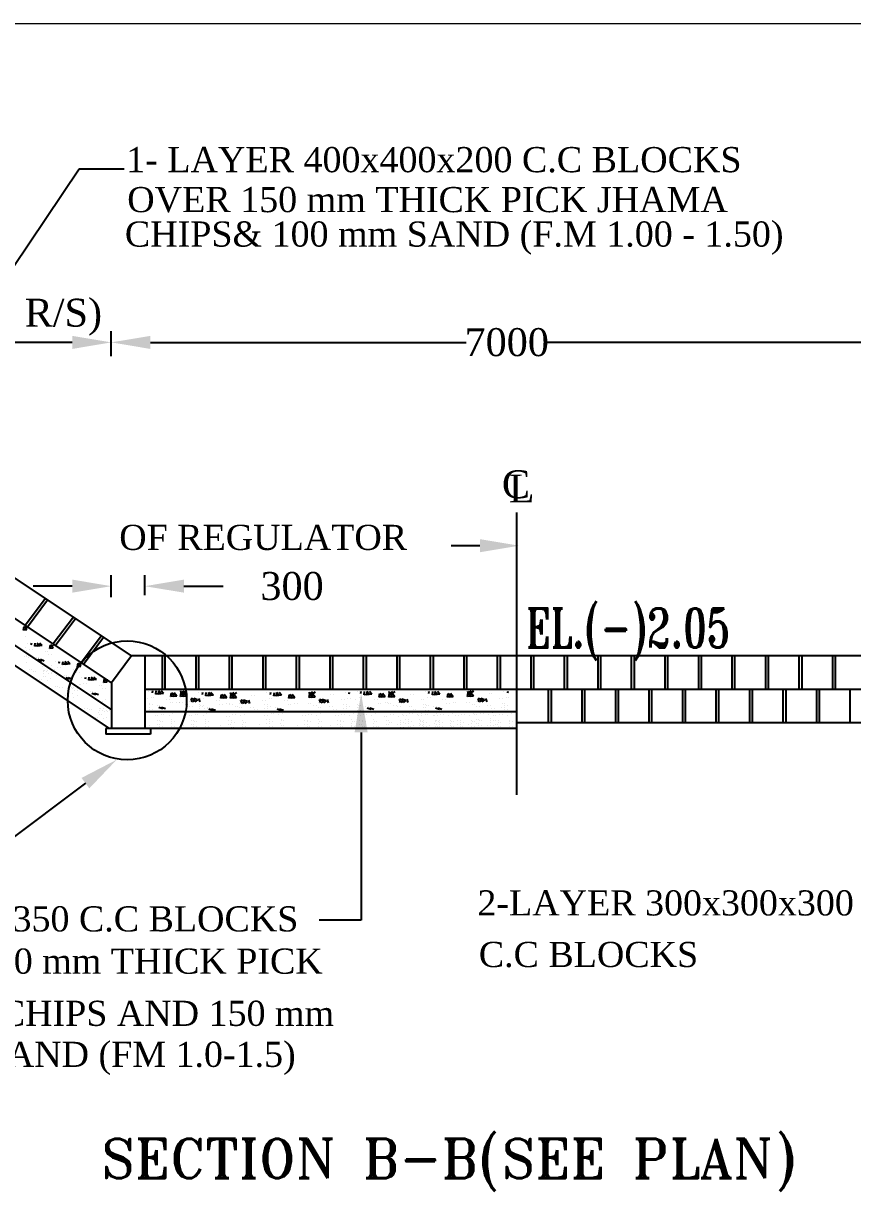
# Model space of a CAD drawing. Extents: x -545075 to 1728153, y -708141 to -305611.
# Drawn here: x 1032907 to 1040330, y -622394 to -611896 of the extents above; entities that cross this region are included whole.
import ezdxf

# ---------------------------------------------------------------- set-up
doc = ezdxf.new("R2010")
doc.units = 0
doc.header["$MEASUREMENT"] = 0
doc.linetypes.add('CENTER', pattern=[2, 1.25, -0.25, 0.25, -0.25])
doc.layers.get('0').update_dxf_attribs({"linetype": 'CONTINUOUS'})
doc.layers.get('DEFPOINTS').update_dxf_attribs({"linetype": 'CONTINUOUS'})
doc.layers.add('LINE', color=7, linetype='CONTINUOUS')
doc.styles.add('BIG', font='ROMANT.SHX')
doc.styles.get("Standard").update_dxf_attribs({"font": 'times.ttf', "height": 250})
doc.dimstyles.new('3', dxfattribs={"dimtxt": 225, "dimasz": 350, "dimexe": 100, "dimexo": 25, "dimgap": 9, "dimtad": 0, "dimdec": 0, "dimzin": 0, "dimdsep": 46, "dimtxsty": 'Standard', "dimcen": 0, "dimclrt": 256, "dimadec": 0, "dimazin": 0, "dimtfac": 1, "dimtdec": 0, "dimtofl": 0, "dimtmove": 2, "dimatfit": 3, "dimfxl": 1, "dimtolj": 1, "dimtzin": 0, "dimarcsym": 0})

# ---------------------------------------------------------------- blocks, each defined once
blk = doc.blocks.new('*D143')
at = {"color": 0, "lineweight": -2}
for p, q in [((1033694, -614875), (1033694, -614650)), ((1040774, -614875), (1040774, -614650)), ((1034044, -614750), (1036870, -614750)), ((1040424, -614750), (1037599, -614750))]:
    blk.add_line(p, q, dxfattribs=at)
for points in [[(1034044, -614692), (1034044, -614809), (1033694, -614750)], [(1040424, -614692), (1040424, -614809), (1040774, -614750)]]:
    blk.add_solid(points, dxfattribs=at)
at = {"layer": 'DEFPOINTS', "color": 0, "lineweight": -2}
for p in [(1033694, -614750), (1033694, -614900), (1040774, -614900)]:
    blk.add_point(p, dxfattribs=at)
at = {"insert": (1037234, -614750), "char_height": 250, "attachment_point": 5}
blk.add_mtext('\\A1;7000', dxfattribs=at)
blk = doc.blocks.new('*D144')
at = {"color": 0, "lineweight": -2}
for p, q in [((1033694, -617029), (1033694, -616832)), ((1033994, -617012), (1033994, -616832)), ((1033344, -616932), (1032994, -616932)), ((1034344, -616932), (1034694, -616932))]:
    blk.add_line(p, q, dxfattribs=at)
for points in [[(1033344, -616873), (1033344, -616990), (1033694, -616932)], [(1034344, -616873), (1034344, -616990), (1033994, -616932)]]:
    blk.add_solid(points, dxfattribs=at)
at = {"layer": 'DEFPOINTS', "color": 0, "lineweight": -2}
for p in [(1033694, -616932), (1033694, -617054), (1033994, -617037)]:
    blk.add_point(p, dxfattribs=at)
at = {"insert": (1035312, -616932), "char_height": 250, "attachment_point": 5}
blk.add_mtext('\\A1;300', dxfattribs=at)
blk = doc.blocks.new('*D171')
at = {"color": 0, "lineweight": -2}
for p, q in [((1030253, -614884), (1030253, -614650)), ((1033694, -614875), (1033694, -614650)), ((1033344, -614750), (1030603, -614750))]:
    blk.add_line(p, q, dxfattribs=at)
for points in [[(1030603, -614692), (1030603, -614809), (1030253, -614750)], [(1033344, -614692), (1033344, -614809), (1033694, -614750)]]:
    blk.add_solid(points, dxfattribs=at)
at = {"layer": 'DEFPOINTS', "color": 0, "lineweight": -2}
for p in [(1030253, -614750), (1030253, -614909), (1033694, -614900)]:
    blk.add_point(p, dxfattribs=at)
at = {"insert": (1031922, -614525), "char_height": 250, "attachment_point": 5}
blk.add_mtext('\\A1;7800(C/S &8100 R/S)', dxfattribs=at)

msp = doc.modelspace()

# ---------------------------------------------------------------- linework, layer by layer
at = {"color": 5}
msp.add_line((1036994.412, -616569.71), (1036737.342, -616569.71), dxfattribs=at)
at = {"color": 0}
for p, q in [((1032938.187, -617322.758), (1032908.302, -617325.373)), ((1032908.311, -617325.388), (1032914.092, -617294.046)), ((1032938.187, -617322.758), (1032914.083, -617294.031)), ((1032929.717, -617297.095), (1032929.717, -617297.095)), ((1032931.562, -617325.388), (1032937.344, -617294.046)), ((1032923.953, -617380.956), (1032923.953, -617380.956)), ((1032944.926, -617442.429), (1032944.926, -617442.429)), ((1032968.178, -617442.429), (1032968.178, -617442.429)), ((1032977.922, -617457.746), (1032981.043, -617440.828)), ((1033052.902, -617463.049), (1033008.434, -617469.946)), ((1033008.443, -617469.957), (1033011.832, -617440.828)), ((1033052.902, -617463.049), (1033031.581, -617440.828)), ((1033076.154, -617463.049), (1033031.686, -617469.946)), ((1033031.695, -617469.957), (1033035.084, -617440.828)), ((1033076.154, -617463.049), (1033054.833, -617440.828)), ((1033140.61, -617460.829), (1033140.61, -617460.829)), ((1033142.455, -617489.122), (1033148.236, -617457.781)), ((1033172.332, -617486.493), (1033148.227, -617457.766)), ((1033163.862, -617460.829), (1033163.862, -617460.829)), ((1033165.707, -617489.122), (1033171.488, -617457.781)), ((1032915.883, -617565.244), (1032915.883, -617565.244)), ((1032926.751, -617481.099), (1032926.751, -617481.099)), ((1032932.292, -617510.882), (1032932.292, -617510.882)), ((1032936.704, -617554.134), (1032936.704, -617554.134)), ((1032939.135, -617565.244), (1032939.135, -617565.244)), ((1032950.763, -617551.335), (1032950.763, -617551.335)), ((1032953.768, -617565.917), (1032953.768, -617565.917)), ((1032959.956, -617554.134), (1032959.956, -617554.134)), ((1032964.684, -617496.419), (1032964.684, -617496.419)), ((1032977.019, -617565.917), (1032977.019, -617565.917)), ((1032987.936, -617496.419), (1032987.936, -617496.419)), ((1033020.803, -617570.613), (1033020.803, -617570.613)), ((1033044.054, -617570.613), (1033044.054, -617570.613)), ((1033103.343, -617512.865), (1033103.343, -617512.865)), ((1033126.595, -617512.865), (1033126.595, -617512.865)), ((1033134.846, -617544.691), (1033134.846, -617544.691)), ((1033172.332, -617486.493), (1033142.446, -617489.107)), ((1033158.097, -617544.691), (1033158.097, -617544.691)), ((1032934.465, -617613.646), (1032934.465, -617613.646)), ((1032958.549, -617679.566), (1032958.549, -617679.566)), ((1032981.801, -617679.566), (1032981.801, -617679.566)), ((1033070.718, -617601.582), (1033035.709, -617588.143)), ((1033093.97, -617601.582), (1033058.961, -617588.143)), ((1033080.487, -617648.176), (1033080.487, -617648.176)), ((1033085.2, -617682.997), (1033085.2, -617682.997)), ((1033128.503, -617659.296), (1033128.503, -617659.296)), ((1033160.895, -617644.833), (1033160.895, -617644.833)), ((1033182.046, -617674.617), (1033182.046, -617674.617)), ((1033194.681, -617606.163), (1033194.681, -617606.163)), ((1033214.438, -617660.154), (1033214.438, -617660.154)), ((1033217.933, -617606.163), (1033217.933, -617606.163)), ((1033227.676, -617621.481), (1033230.797, -617604.563)), ((1033237.69, -617660.154), (1033237.69, -617660.154)), ((1033302.657, -617626.784), (1033258.188, -617633.68)), ((1033258.198, -617633.691), (1033261.586, -617604.563)), ((1033302.657, -617626.784), (1033281.336, -617604.563)), ((1033325.909, -617626.784), (1033281.44, -617633.68)), ((1033281.45, -617633.691), (1033284.838, -617604.563)), ((1033325.909, -617626.784), (1033304.587, -617604.563)), ((1033353.098, -617676.6), (1033353.098, -617676.6)), ((1033376.349, -617676.6), (1033376.349, -617676.6)), ((1033390.364, -617624.564), (1033390.364, -617624.564)), ((1033422.086, -617650.227), (1033392.2, -617652.842)), ((1033392.209, -617652.857), (1033397.99, -617621.516)), ((1033422.086, -617650.227), (1033397.982, -617621.501)), ((1033413.616, -617624.564), (1033413.616, -617624.564)), ((1033415.461, -617652.857), (1033421.242, -617621.516)), ((1032996.402, -617693.82), (1032996.402, -617693.82)), ((1033019.654, -617693.82), (1033019.654, -617693.82)), ((1033049.339, -617765.129), (1033049.339, -617765.129)), ((1033072.591, -617765.129), (1033072.591, -617765.129)), ((1033083.906, -617717.763), (1033083.906, -617717.763)), ((1033085.443, -617740.538), (1033085.443, -617740.538)), ((1033088.204, -617697.579), (1033088.204, -617697.579)), ((1033098.997, -617686.575), (1033098.997, -617686.575)), ((1033108.694, -617740.538), (1033108.694, -617740.538)), ((1033111.456, -617697.579), (1033111.456, -617697.579)), ((1033120.607, -617776.249), (1033120.607, -617776.249)), ((1033122.249, -617686.575), (1033122.249, -617686.575)), ((1033134.418, -617713.384), (1033134.418, -617713.384)), ((1033153, -617761.787), (1033153, -617761.787)), ((1033155.239, -617702.275), (1033155.239, -617702.275)), ((1033157.67, -617713.384), (1033157.67, -617713.384)), ((1033178.491, -617702.275), (1033178.491, -617702.275)), ((1033200.518, -617715.07), (1033200.518, -617715.07)), ((1033203.522, -617729.652), (1033203.522, -617729.652)), ((1033226.774, -617729.652), (1033226.774, -617729.652)), ((1033270.557, -617734.347), (1033270.557, -617734.347)), ((1033320.472, -617765.317), (1033285.463, -617751.878)), ((1033293.809, -617734.347), (1033293.809, -617734.347)), ((1033343.724, -617765.317), (1033308.715, -617751.878)), ((1033384.6, -617708.426), (1033384.6, -617708.426)), ((1033407.852, -617708.426), (1033407.852, -617708.426)), ((1033428.825, -617746.507), (1033428.825, -617746.507)), ((1033452.077, -617746.507), (1033452.077, -617746.507)), ((1033461.821, -617761.825), (1033464.941, -617744.907)), ((1033536.801, -617767.128), (1033492.333, -617774.024)), ((1033492.342, -617774.035), (1033495.731, -617744.907)), ((1033536.801, -617767.128), (1033515.48, -617744.907)), ((1033560.053, -617767.128), (1033515.585, -617774.024)), ((1033515.594, -617774.035), (1033518.983, -617744.907)), ((1033560.053, -617767.128), (1033538.732, -617744.907)), ((1033624.509, -617764.908), (1033624.509, -617764.908)), ((1033626.354, -617793.201), (1033632.135, -617761.86)), ((1033656.231, -617790.571), (1033632.126, -617761.845)), ((1033647.761, -617764.908), (1033647.761, -617764.908)), ((1033649.606, -617793.201), (1033655.387, -617761.86)), ((1033192.694, -617827.707), (1033192.694, -617827.707)), ((1033215.946, -617827.707), (1033215.946, -617827.707)), ((1033230.547, -617841.96), (1033230.547, -617841.96)), ((1033253.798, -617841.96), (1033253.798, -617841.96)), ((1033318.051, -617865.904), (1033318.051, -617865.904)), ((1033319.344, -617831.138), (1033319.344, -617831.138)), ((1033319.587, -617888.679), (1033319.587, -617888.679)), ((1033322.349, -617845.72), (1033322.349, -617845.72)), ((1033330.241, -617811.911), (1033330.241, -617811.911)), ((1033333.142, -617834.716), (1033333.142, -617834.716)), ((1033342.839, -617888.679), (1033342.839, -617888.679)), ((1033345.6, -617845.72), (1033345.6, -617845.72)), ((1033356.394, -617834.716), (1033356.394, -617834.716)), ((1033368.563, -617861.525), (1033368.563, -617861.525)), ((1033378.257, -617823.03), (1033378.257, -617823.03)), ((1033389.383, -617850.416), (1033389.383, -617850.416)), ((1033391.815, -617861.525), (1033391.815, -617861.525)), ((1033410.65, -617808.568), (1033410.65, -617808.568)), ((1033412.635, -617850.416), (1033412.635, -617850.416)), ((1033416.191, -617814.961), (1033416.191, -617814.961)), ((1033434.662, -617855.414), (1033434.662, -617855.414)), ((1033437.667, -617869.996), (1033437.667, -617869.996)), ((1033448.583, -617800.498), (1033448.583, -617800.498)), ((1033460.918, -617869.996), (1033460.918, -617869.996)), ((1033471.835, -617800.498), (1033471.835, -617800.498)), ((1033504.701, -617874.691), (1033504.701, -617874.691)), ((1033554.617, -617905.661), (1033519.608, -617892.222)), ((1033527.953, -617874.691), (1033527.953, -617874.691)), ((1033577.869, -617905.661), (1033542.859, -617892.222)), ((1033587.242, -617816.944), (1033587.242, -617816.944)), ((1033610.494, -617816.944), (1033610.494, -617816.944)), ((1033618.744, -617848.77), (1033618.744, -617848.77)), ((1033656.231, -617790.571), (1033626.345, -617793.186)), ((1033641.996, -617848.77), (1033641.996, -617848.77)), ((1034029.796, -617871.257), (1034029.796, -617871.257)), ((1034053.048, -617871.257), (1034053.048, -617871.257)), ((1034062.792, -617886.575), (1034065.913, -617869.657)), ((1034137.772, -617891.878), (1034093.304, -617898.775)), ((1034093.313, -617898.785), (1034096.702, -617869.657)), ((1034137.772, -617891.878), (1034116.451, -617869.657)), ((1034161.024, -617891.878), (1034116.556, -617898.775)), ((1034116.565, -617898.785), (1034119.954, -617869.657)), ((1034161.024, -617891.878), (1034139.703, -617869.657)), ((1034225.48, -617889.658), (1034225.48, -617889.658)), ((1034227.325, -617917.951), (1034233.106, -617886.61)), ((1034257.202, -617915.322), (1034233.097, -617886.595)), ((1034248.732, -617889.658), (1034248.732, -617889.658)), ((1034250.577, -617917.951), (1034256.358, -617886.61)), ((1034280.454, -617915.322), (1034256.349, -617886.595)), ((1034312.458, -617889.658), (1034312.458, -617889.658)), ((1034314.303, -617917.951), (1034320.085, -617886.61)), ((1034320.756, -617885.935), (1034315.294, -617869.657)), ((1034344.18, -617915.322), (1034320.076, -617886.595)), ((1034344.86, -617869.657), (1034320.747, -617885.921)), ((1034335.71, -617889.658), (1034335.71, -617889.658)), ((1034337.555, -617917.951), (1034343.336, -617886.61)), ((1034344.008, -617885.935), (1034338.546, -617869.657)), ((1034367.432, -617915.322), (1034343.328, -617886.595)), ((1034368.112, -617869.657), (1034343.999, -617885.921)), ((1034476.425, -617885.966), (1034476.425, -617885.966)), ((1034499.677, -617885.966), (1034499.677, -617885.966)), ((1034506.762, -617891.641), (1034506.762, -617891.641)), ((1034509.421, -617901.284), (1034512.542, -617884.366)), ((1034530.014, -617891.641), (1034530.014, -617891.641)), ((1034539.942, -617913.495), (1034543.331, -617884.366)), ((1034584.401, -617906.587), (1034563.08, -617884.366)), ((1034563.194, -617913.495), (1034566.583, -617884.366)), ((1034607.653, -617906.587), (1034586.332, -617884.366)), ((1034767.385, -617900.644), (1034761.923, -617884.366)), ((1034791.489, -617884.366), (1034767.376, -617900.63)), ((1034790.637, -617900.644), (1034785.175, -617884.366)), ((1034814.741, -617884.366), (1034790.628, -617900.63)), ((1035086.567, -617885.966), (1035086.567, -617885.966)), ((1035109.819, -617885.966), (1035109.819, -617885.966)), ((1035119.562, -617901.284), (1035122.683, -617884.366)), ((1035150.084, -617913.495), (1035153.473, -617884.366)), ((1035194.543, -617906.587), (1035173.222, -617884.366)), ((1035173.336, -617913.495), (1035176.724, -617884.366)), ((1035217.795, -617906.587), (1035196.474, -617884.366)), ((1035471.89, -617895.504), (1035466.428, -617879.226)), ((1035495.993, -617879.226), (1035471.88, -617895.49)), ((1035495.141, -617895.504), (1035489.679, -617879.226)), ((1035519.245, -617879.226), (1035495.132, -617895.49)), ((1035791.071, -617880.826), (1035791.071, -617880.826)), ((1035814.323, -617880.826), (1035814.323, -617880.826)), ((1035824.067, -617896.144), (1035827.187, -617879.226)), ((1035894.732, -617877.484), (1035894.732, -617877.484)), ((1035917.984, -617877.484), (1035917.984, -617877.484)), ((1035927.727, -617892.801), (1035930.848, -617875.883)), ((1035958.249, -617905.012), (1035961.638, -617875.883)), ((1036002.708, -617898.104), (1035981.387, -617875.883)), ((1035981.501, -617905.012), (1035984.889, -617875.883)), ((1036025.96, -617898.104), (1036004.639, -617875.883)), ((1036092.26, -617924.177), (1036098.042, -617892.836)), ((1036122.137, -617921.548), (1036098.033, -617892.821)), ((1036115.512, -617924.177), (1036121.294, -617892.836)), ((1036145.389, -617921.548), (1036121.285, -617892.821)), ((1036179.239, -617924.177), (1036185.02, -617892.836)), ((1036185.692, -617892.161), (1036180.23, -617875.883)), ((1036209.116, -617921.548), (1036185.011, -617892.821)), ((1036209.796, -617875.883), (1036185.683, -617892.147)), ((1036202.491, -617924.177), (1036208.272, -617892.836)), ((1036208.944, -617892.161), (1036203.482, -617875.883)), ((1036232.368, -617921.548), (1036208.263, -617892.821)), ((1036233.047, -617875.883), (1036208.935, -617892.147)), ((1036504.874, -617877.484), (1036504.874, -617877.484)), ((1036528.125, -617877.484), (1036528.125, -617877.484)), ((1036537.869, -617892.801), (1036540.99, -617875.883)), ((1036568.391, -617905.012), (1036571.779, -617875.883)), ((1036612.85, -617898.104), (1036591.528, -617875.883)), ((1036591.642, -617905.012), (1036595.031, -617875.883)), ((1036636.101, -617898.104), (1036614.78, -617875.883)), ((1036702.402, -617924.177), (1036708.183, -617892.836)), ((1036732.279, -617921.548), (1036708.174, -617892.821)), ((1036725.654, -617924.177), (1036731.435, -617892.836)), ((1036755.531, -617921.548), (1036731.426, -617892.821)), ((1036881.898, -617890.744), (1036881.898, -617890.744)), ((1036883.743, -617919.037), (1036889.524, -617887.696)), ((1036890.196, -617887.021), (1036884.734, -617870.743)), ((1036913.62, -617916.407), (1036889.515, -617887.681)), ((1036914.3, -617870.743), (1036890.187, -617887.007)), ((1036905.15, -617890.744), (1036905.15, -617890.744)), ((1036906.995, -617919.037), (1036912.776, -617887.696)), ((1036913.448, -617887.021), (1036907.986, -617870.743)), ((1036936.872, -617916.407), (1036912.767, -617887.681)), ((1036937.552, -617870.743), (1036913.439, -617887.007)), ((1037076.202, -617892.727), (1037076.202, -617892.727)), ((1037099.453, -617892.727), (1037099.453, -617892.727)), ((1037209.378, -617872.343), (1037209.378, -617872.343)), ((1037232.63, -617872.343), (1037232.63, -617872.343)), ((1037242.373, -617887.661), (1037245.494, -617870.743)), ((1033283.484, -617913.27), (1033283.484, -617913.27)), ((1033306.735, -617913.27), (1033306.735, -617913.27)), ((1033354.752, -617924.39), (1033354.752, -617924.39)), ((1033387.144, -617909.928), (1033387.144, -617909.928)), ((1033564.386, -617952.255), (1033564.386, -617952.255)), ((1033612.402, -617963.374), (1033612.402, -617963.374)), ((1033644.794, -617948.912), (1033644.794, -617948.912)), ((1034017.162, -617939.711), (1034017.162, -617939.711)), ((1034035.633, -617980.164), (1034035.633, -617980.164)), ((1034038.638, -617994.746), (1034038.638, -617994.746)), ((1034049.554, -617925.248), (1034049.554, -617925.248)), ((1034061.889, -617994.746), (1034061.889, -617994.746)), ((1034072.806, -617925.248), (1034072.806, -617925.248)), ((1034105.672, -617999.442), (1034105.672, -617999.442)), ((1034128.924, -617999.442), (1034128.924, -617999.442)), ((1034188.213, -617941.694), (1034188.213, -617941.694)), ((1034211.465, -617941.694), (1034211.465, -617941.694)), ((1034219.715, -617973.52), (1034219.715, -617973.52)), ((1034257.202, -617915.322), (1034227.316, -617917.936)), ((1034242.967, -617973.52), (1034242.967, -617973.52)), ((1034280.454, -617915.322), (1034250.568, -617917.936)), ((1034279.293, -617968.886), (1034279.293, -617968.886)), ((1034302.544, -617968.886), (1034302.544, -617968.886)), ((1034306.694, -617973.52), (1034306.694, -617973.52)), ((1034344.18, -617915.322), (1034314.294, -617917.936)), ((1034329.946, -617973.52), (1034329.946, -617973.52)), ((1034367.432, -617915.322), (1034337.546, -617917.936)), ((1034355.612, -617991.441), (1034355.612, -617991.441)), ((1034378.864, -617991.441), (1034378.864, -617991.441)), ((1034396.226, -617962.736), (1034396.226, -617962.736)), ((1034443.1, -617949.233), (1034408.091, -617935.794)), ((1034418.238, -617966.024), (1034408.1, -617935.809)), ((1034443.1, -617949.233), (1034418.229, -617966.009)), ((1034419.478, -617962.736), (1034419.478, -617962.736)), ((1034466.352, -617949.233), (1034431.343, -617935.794)), ((1034441.49, -617966.024), (1034431.352, -617935.809)), ((1034466.352, -617949.233), (1034441.481, -617966.009)), ((1034463.791, -617954.42), (1034463.791, -617954.42)), ((1034487.994, -617966.024), (1034477.855, -617935.809)), ((1034482.262, -617994.873), (1034482.262, -617994.873)), ((1034496.06, -617998.45), (1034496.06, -617998.45)), ((1034496.183, -617939.957), (1034496.183, -617939.957)), ((1034519.312, -617998.45), (1034519.312, -617998.45)), ((1034519.435, -617939.957), (1034519.435, -617939.957)), ((1034584.401, -617906.587), (1034539.933, -617913.484)), ((1034607.653, -617906.587), (1034563.185, -617913.484)), ((1034634.842, -617956.403), (1034634.842, -617956.403)), ((1034658.094, -617956.403), (1034658.094, -617956.403)), ((1034666.344, -617988.229), (1034666.344, -617988.229)), ((1034672.109, -617904.367), (1034672.109, -617904.367)), ((1034703.831, -617930.031), (1034673.945, -617932.645)), ((1034673.954, -617932.66), (1034679.735, -617901.319)), ((1034703.831, -617930.031), (1034679.726, -617901.304)), ((1034689.596, -617988.229), (1034689.596, -617988.229)), ((1034695.361, -617904.367), (1034695.361, -617904.367)), ((1034727.083, -617930.031), (1034697.197, -617932.645)), ((1034697.206, -617932.66), (1034702.987, -617901.319)), ((1034727.083, -617930.031), (1034702.978, -617901.304)), ((1034725.922, -617983.596), (1034725.922, -617983.596)), ((1034749.173, -617983.596), (1034749.173, -617983.596)), ((1034753.323, -617988.229), (1034753.323, -617988.229)), ((1034759.087, -617904.367), (1034759.087, -617904.367)), ((1034790.809, -617930.031), (1034760.923, -617932.645)), ((1034760.932, -617932.66), (1034766.714, -617901.319)), ((1034790.809, -617930.031), (1034766.705, -617901.304)), ((1034776.575, -617988.229), (1034776.575, -617988.229)), ((1034782.339, -617904.367), (1034782.339, -617904.367)), ((1034814.061, -617930.031), (1034784.175, -617932.645)), ((1034784.184, -617932.66), (1034789.965, -617901.319)), ((1034814.061, -617930.031), (1034789.957, -617901.304)), ((1034842.855, -617977.446), (1034842.855, -617977.446)), ((1034889.729, -617963.942), (1034854.72, -617950.503)), ((1034864.867, -617980.733), (1034854.729, -617950.518)), ((1034889.729, -617963.942), (1034864.858, -617980.718)), ((1034866.107, -617977.446), (1034866.107, -617977.446)), ((1034912.981, -617963.942), (1034877.972, -617950.503)), ((1034888.119, -617980.733), (1034877.981, -617950.518)), ((1034912.981, -617963.942), (1034888.11, -617980.718)), ((1034934.623, -617980.733), (1034924.484, -617950.518)), ((1034953.391, -617906.35), (1034953.391, -617906.35)), ((1034976.643, -617906.35), (1034976.643, -617906.35)), ((1035050.681, -617954.42), (1035050.681, -617954.42)), ((1035069.152, -617994.873), (1035069.152, -617994.873)), ((1035073.932, -617954.42), (1035073.932, -617954.42)), ((1035092.404, -617994.873), (1035092.404, -617994.873)), ((1035106.325, -617939.957), (1035106.325, -617939.957)), ((1035129.576, -617939.957), (1035129.576, -617939.957)), ((1035194.543, -617906.587), (1035150.075, -617913.484)), ((1035217.795, -617906.587), (1035173.326, -617913.484)), ((1035244.984, -617956.403), (1035244.984, -617956.403)), ((1035268.236, -617956.403), (1035268.236, -617956.403)), ((1035276.486, -617988.229), (1035276.486, -617988.229)), ((1035282.251, -617904.367), (1035282.251, -617904.367)), ((1035313.972, -617930.031), (1035284.087, -617932.645)), ((1035284.096, -617932.66), (1035289.877, -617901.319)), ((1035313.972, -617930.031), (1035289.868, -617901.304)), ((1035299.738, -617988.229), (1035299.738, -617988.229)), ((1035305.502, -617904.367), (1035305.502, -617904.367)), ((1035337.224, -617930.031), (1035307.338, -617932.645)), ((1035307.347, -617932.66), (1035313.129, -617901.319)), ((1035337.224, -617930.031), (1035313.12, -617901.304)), ((1035336.063, -617983.596), (1035336.063, -617983.596)), ((1035359.315, -617983.596), (1035359.315, -617983.596)), ((1035457.827, -617983.089), (1035457.827, -617983.089)), ((1035463.592, -617899.227), (1035463.592, -617899.227)), ((1035495.314, -617924.89), (1035465.428, -617927.505)), ((1035465.437, -617927.52), (1035471.218, -617896.179)), ((1035495.314, -617924.89), (1035471.209, -617896.164)), ((1035481.079, -617983.089), (1035481.079, -617983.089)), ((1035486.844, -617899.227), (1035486.844, -617899.227)), ((1035518.565, -617924.89), (1035488.68, -617927.505)), ((1035488.688, -617927.52), (1035494.47, -617896.179)), ((1035518.565, -617924.89), (1035494.461, -617896.164)), ((1035547.359, -617972.305), (1035547.359, -617972.305)), ((1035594.234, -617958.802), (1035559.224, -617945.363)), ((1035569.372, -617975.592), (1035559.233, -617945.378)), ((1035594.234, -617958.802), (1035569.362, -617975.578)), ((1035570.611, -617972.305), (1035570.611, -617972.305)), ((1035617.485, -617958.802), (1035582.476, -617945.363)), ((1035592.623, -617975.592), (1035582.485, -617945.378)), ((1035617.485, -617958.802), (1035592.614, -617975.578)), ((1035639.127, -617975.592), (1035628.989, -617945.378)), ((1035657.895, -617901.21), (1035657.895, -617901.21)), ((1035681.147, -617901.21), (1035681.147, -617901.21)), ((1035755.185, -617949.28), (1035755.185, -617949.28)), ((1035773.656, -617989.733), (1035773.656, -617989.733)), ((1035778.437, -617949.28), (1035778.437, -617949.28)), ((1035796.908, -617989.733), (1035796.908, -617989.733)), ((1035810.829, -617934.817), (1035810.829, -617934.817)), ((1035834.081, -617934.817), (1035834.081, -617934.817)), ((1035882.097, -617945.937), (1035882.097, -617945.937)), ((1035900.569, -617986.39), (1035900.569, -617986.39)), ((1035937.741, -617931.474), (1035937.741, -617931.474)), ((1036002.708, -617898.104), (1035958.24, -617905.001)), ((1036025.96, -617898.104), (1035981.491, -617905.001)), ((1036053.149, -617947.92), (1036053.149, -617947.92)), ((1036076.401, -617947.92), (1036076.401, -617947.92)), ((1036084.651, -617979.746), (1036084.651, -617979.746)), ((1036090.416, -617895.884), (1036090.416, -617895.884)), ((1036122.137, -617921.548), (1036092.251, -617924.162)), ((1036107.903, -617979.746), (1036107.903, -617979.746)), ((1036113.667, -617895.884), (1036113.667, -617895.884)), ((1036145.389, -617921.548), (1036115.503, -617924.162)), ((1036144.228, -617975.113), (1036144.228, -617975.113)), ((1036167.48, -617975.113), (1036167.48, -617975.113)), ((1036171.629, -617979.746), (1036171.629, -617979.746)), ((1036177.394, -617895.884), (1036177.394, -617895.884)), ((1036209.116, -617921.548), (1036179.23, -617924.162)), ((1036194.881, -617979.746), (1036194.881, -617979.746)), ((1036200.646, -617895.884), (1036200.646, -617895.884)), ((1036232.368, -617921.548), (1036202.482, -617924.162)), ((1036220.547, -617997.668), (1036220.547, -617997.668)), ((1036243.799, -617997.668), (1036243.799, -617997.668)), ((1036261.161, -617968.963), (1036261.161, -617968.963)), ((1036308.036, -617955.459), (1036273.027, -617942.02)), ((1036283.174, -617972.25), (1036273.036, -617942.035)), ((1036308.036, -617955.459), (1036283.165, -617972.235)), ((1036284.413, -617968.963), (1036284.413, -617968.963)), ((1036331.288, -617955.459), (1036296.278, -617942.02)), ((1036306.426, -617972.25), (1036296.288, -617942.035)), ((1036331.288, -617955.459), (1036306.417, -617972.235)), ((1036352.929, -617972.25), (1036342.791, -617942.035)), ((1036371.697, -617897.867), (1036371.697, -617897.867)), ((1036394.949, -617897.867), (1036394.949, -617897.867)), ((1036468.987, -617945.937), (1036468.987, -617945.937)), ((1036487.459, -617986.39), (1036487.459, -617986.39)), ((1036492.239, -617945.937), (1036492.239, -617945.937)), ((1036510.71, -617986.39), (1036510.71, -617986.39)), ((1036524.631, -617931.474), (1036524.631, -617931.474)), ((1036547.883, -617931.474), (1036547.883, -617931.474)), ((1036612.85, -617898.104), (1036568.381, -617905.001)), ((1036636.101, -617898.104), (1036591.633, -617905.001)), ((1036663.29, -617947.92), (1036663.29, -617947.92)), ((1036686.542, -617947.92), (1036686.542, -617947.92)), ((1036694.793, -617979.746), (1036694.793, -617979.746)), ((1036700.557, -617895.884), (1036700.557, -617895.884)), ((1036732.279, -617921.548), (1036702.393, -617924.162)), ((1036718.044, -617979.746), (1036718.044, -617979.746)), ((1036723.809, -617895.884), (1036723.809, -617895.884)), ((1036755.531, -617921.548), (1036725.645, -617924.162)), ((1036754.37, -617975.113), (1036754.37, -617975.113)), ((1036777.622, -617975.113), (1036777.622, -617975.113)), ((1036876.134, -617974.606), (1036876.134, -617974.606)), ((1036913.62, -617916.407), (1036883.734, -617919.022)), ((1036899.386, -617974.606), (1036899.386, -617974.606)), ((1036936.872, -617916.407), (1036906.986, -617919.022)), ((1036925.052, -617992.527), (1036925.052, -617992.527)), ((1036948.303, -617992.527), (1036948.303, -617992.527)), ((1036965.666, -617963.822), (1036965.666, -617963.822)), ((1037012.54, -617950.319), (1036977.531, -617936.88)), ((1036987.678, -617967.11), (1036977.54, -617936.895)), ((1037012.54, -617950.319), (1036987.669, -617967.095)), ((1036988.918, -617963.822), (1036988.918, -617963.822)), ((1037035.792, -617950.319), (1037000.783, -617936.88)), ((1037010.93, -617967.11), (1037000.792, -617936.895)), ((1037035.792, -617950.319), (1037010.921, -617967.095)), ((1037057.433, -617967.11), (1037047.295, -617936.895)), ((1037065.5, -617999.536), (1037065.5, -617999.536)), ((1037088.752, -617999.536), (1037088.752, -617999.536)), ((1037173.491, -617940.797), (1037173.491, -617940.797)), ((1037191.963, -617981.25), (1037191.963, -617981.25)), ((1037196.743, -617940.797), (1037196.743, -617940.797)), ((1037215.215, -617981.25), (1037215.215, -617981.25)), ((1037218.219, -617995.832), (1037218.219, -617995.832)), ((1037229.135, -617926.334), (1037229.135, -617926.334)), ((1037241.471, -617995.832), (1037241.471, -617995.832)), ((1037252.387, -617926.334), (1037252.387, -617926.334)), ((1033458.058, -618022.629), (1033458.058, -618022.629)), ((1033481.309, -618022.629), (1033481.309, -618022.629)), ((1033495.91, -618036.883), (1033495.91, -618036.883)), ((1033519.162, -618036.883), (1033519.162, -618036.883)), ((1033583.415, -618060.826), (1033583.415, -618060.826)), ((1033584.708, -618026.061), (1033584.708, -618026.061)), ((1033584.951, -618083.601), (1033584.951, -618083.601)), ((1033587.712, -618040.642), (1033587.712, -618040.642)), ((1033598.506, -618029.638), (1033598.506, -618029.638)), ((1033608.203, -618083.601), (1033608.203, -618083.601)), ((1033610.964, -618040.642), (1033610.964, -618040.642)), ((1033621.757, -618029.638), (1033621.757, -618029.638)), ((1033633.927, -618056.448), (1033633.927, -618056.448)), ((1033652.508, -618104.85), (1033652.508, -618104.85)), ((1033654.747, -618045.338), (1033654.747, -618045.338)), ((1033657.178, -618056.448), (1033657.178, -618056.448)), ((1033677.999, -618045.338), (1033677.999, -618045.338)), ((1034034.34, -618014.929), (1034034.34, -618014.929)), ((1034035.876, -618037.704), (1034035.876, -618037.704)), ((1034059.128, -618037.704), (1034059.128, -618037.704)), ((1034086.461, -618091.467), (1034086.461, -618091.467)), ((1034109.712, -618091.467), (1034109.712, -618091.467)), ((1034155.588, -618030.411), (1034120.579, -618016.972)), ((1034142.105, -618077.005), (1034142.105, -618077.005)), ((1034178.84, -618030.411), (1034143.83, -618016.972)), ((1034165.357, -618077.005), (1034165.357, -618077.005)), ((1034213.373, -618088.125), (1034213.373, -618088.125)), ((1034245.765, -618073.662), (1034245.765, -618073.662)), ((1034390.757, -618091.467), (1034390.757, -618091.467)), ((1034393.465, -618005.695), (1034393.465, -618005.695)), ((1034414.009, -618091.467), (1034414.009, -618091.467)), ((1034416.716, -618005.695), (1034416.716, -618005.695)), ((1034446.402, -618077.005), (1034446.402, -618077.005)), ((1034469.653, -618077.005), (1034469.653, -618077.005)), ((1034480.969, -618029.638), (1034480.969, -618029.638)), ((1034482.505, -618052.413), (1034482.505, -618052.413)), ((1034485.267, -618009.455), (1034485.267, -618009.455)), ((1034505.757, -618052.413), (1034505.757, -618052.413)), ((1034508.518, -618009.455), (1034508.518, -618009.455)), ((1034517.67, -618088.125), (1034517.67, -618088.125)), ((1034531.481, -618025.26), (1034531.481, -618025.26)), ((1034550.062, -618073.662), (1034550.062, -618073.662)), ((1034552.301, -618014.151), (1034552.301, -618014.151)), ((1034554.733, -618025.26), (1034554.733, -618025.26)), ((1034602.217, -618045.12), (1034567.208, -618031.681)), ((1034575.553, -618014.151), (1034575.553, -618014.151)), ((1034625.469, -618045.12), (1034590.459, -618031.681)), ((1034724.502, -618096.37), (1034724.502, -618096.37)), ((1034747.754, -618096.37), (1034747.754, -618096.37)), ((1034780.146, -618081.908), (1034780.146, -618081.908)), ((1034802.241, -618006.15), (1034802.241, -618006.15)), ((1034803.398, -618081.908), (1034803.398, -618081.908)), ((1034825.493, -618006.15), (1034825.493, -618006.15)), ((1034840.094, -618020.404), (1034840.094, -618020.404)), ((1034851.415, -618093.028), (1034851.415, -618093.028)), ((1034863.345, -618020.404), (1034863.345, -618020.404)), ((1034883.807, -618078.565), (1034883.807, -618078.565)), ((1034942.689, -618013.159), (1034942.689, -618013.159)), ((1034965.941, -618013.159), (1034965.941, -618013.159)), ((1034978.11, -618039.969), (1034978.11, -618039.969)), ((1035001.362, -618039.969), (1035001.362, -618039.969)), ((1035067.859, -618029.638), (1035067.859, -618029.638)), ((1035068.063, -618086.564), (1035068.063, -618086.564)), ((1035091.111, -618029.638), (1035091.111, -618029.638)), ((1035091.315, -618086.564), (1035091.315, -618086.564)), ((1035092.647, -618052.413), (1035092.647, -618052.413)), ((1035095.408, -618009.455), (1035095.408, -618009.455)), ((1035115.899, -618052.413), (1035115.899, -618052.413)), ((1035118.66, -618009.455), (1035118.66, -618009.455)), ((1035123.707, -618072.102), (1035123.707, -618072.102)), ((1035146.959, -618072.102), (1035146.959, -618072.102)), ((1035162.443, -618014.151), (1035162.443, -618014.151)), ((1035212.359, -618045.12), (1035177.349, -618031.681)), ((1035185.695, -618014.151), (1035185.695, -618014.151)), ((1035194.976, -618083.222), (1035194.976, -618083.222)), ((1035235.61, -618045.12), (1035200.601, -618031.681)), ((1035227.368, -618068.759), (1035227.368, -618068.759)), ((1035406.716, -618091.467), (1035406.716, -618091.467)), ((1035429.968, -618091.467), (1035429.968, -618091.467)), ((1035462.36, -618077.005), (1035462.36, -618077.005)), ((1035485.612, -618077.005), (1035485.612, -618077.005)), ((1035506.745, -618001.01), (1035506.745, -618001.01)), ((1035529.997, -618001.01), (1035529.997, -618001.01)), ((1035533.628, -618088.125), (1035533.628, -618088.125)), ((1035544.598, -618015.264), (1035544.598, -618015.264)), ((1035566.021, -618073.662), (1035566.021, -618073.662)), ((1035567.85, -618015.264), (1035567.85, -618015.264)), ((1035647.193, -618008.019), (1035647.193, -618008.019)), ((1035670.445, -618008.019), (1035670.445, -618008.019)), ((1035682.614, -618034.829), (1035682.614, -618034.829)), ((1035701.197, -618091.467), (1035701.197, -618091.467)), ((1035705.866, -618034.829), (1035705.866, -618034.829)), ((1035724.448, -618091.467), (1035724.448, -618091.467)), ((1035756.841, -618077.005), (1035756.841, -618077.005)), ((1035772.363, -618024.498), (1035772.363, -618024.498)), ((1035780.092, -618077.005), (1035780.092, -618077.005)), ((1035795.615, -618024.498), (1035795.615, -618024.498)), ((1035797.151, -618047.273), (1035797.151, -618047.273)), ((1035799.912, -618004.315), (1035799.912, -618004.315)), ((1035820.403, -618047.273), (1035820.403, -618047.273)), ((1035823.164, -618004.315), (1035823.164, -618004.315)), ((1035828.109, -618088.125), (1035828.109, -618088.125)), ((1035860.501, -618073.662), (1035860.501, -618073.662)), ((1035897.517, -618091.467), (1035897.517, -618091.467)), ((1035899.276, -618021.155), (1035899.276, -618021.155)), ((1035900.812, -618043.93), (1035900.812, -618043.93)), ((1035903.573, -618000.972), (1035903.573, -618000.972)), ((1035924.064, -618043.93), (1035924.064, -618043.93)), ((1035926.825, -618000.972), (1035926.825, -618000.972)), ((1035953.161, -618077.005), (1035953.161, -618077.005)), ((1035970.608, -618005.668), (1035970.608, -618005.668)), ((1035976.413, -618077.005), (1035976.413, -618077.005)), ((1036020.523, -618036.637), (1035985.514, -618023.198)), ((1035993.86, -618005.668), (1035993.86, -618005.668)), ((1036043.775, -618036.637), (1036008.766, -618023.198)), ((1036024.429, -618088.125), (1036024.429, -618088.125)), ((1036056.822, -618073.662), (1036056.822, -618073.662)), ((1036137.901, -618097.693), (1036137.901, -618097.693)), ((1036161.152, -618097.693), (1036161.152, -618097.693)), ((1036193.545, -618083.231), (1036193.545, -618083.231)), ((1036216.797, -618083.231), (1036216.797, -618083.231)), ((1036258.4, -618011.921), (1036258.4, -618011.921)), ((1036264.813, -618094.351), (1036264.813, -618094.351)), ((1036281.652, -618011.921), (1036281.652, -618011.921)), ((1036297.205, -618079.888), (1036297.205, -618079.888)), ((1036309.681, -618087.887), (1036309.681, -618087.887)), ((1036332.933, -618087.887), (1036332.933, -618087.887)), ((1036360.995, -618004.676), (1036360.995, -618004.676)), ((1036365.325, -618073.425), (1036365.325, -618073.425)), ((1036384.247, -618004.676), (1036384.247, -618004.676)), ((1036388.577, -618073.425), (1036388.577, -618073.425)), ((1036396.416, -618031.486), (1036396.416, -618031.486)), ((1036419.668, -618031.486), (1036419.668, -618031.486)), ((1036436.593, -618084.545), (1036436.593, -618084.545)), ((1036447.105, -618092.79), (1036447.105, -618092.79)), ((1036468.986, -618070.082), (1036468.986, -618070.082)), ((1036470.357, -618092.79), (1036470.357, -618092.79)), ((1036486.165, -618021.155), (1036486.165, -618021.155)), ((1036502.749, -618078.328), (1036502.749, -618078.328)), ((1036509.417, -618021.155), (1036509.417, -618021.155)), ((1036510.953, -618043.93), (1036510.953, -618043.93)), ((1036513.715, -618000.972), (1036513.715, -618000.972)), ((1036526.001, -618078.328), (1036526.001, -618078.328)), ((1036534.205, -618043.93), (1036534.205, -618043.93)), ((1036536.967, -618000.972), (1036536.967, -618000.972)), ((1036574.018, -618089.448), (1036574.018, -618089.448)), ((1036580.75, -618005.668), (1036580.75, -618005.668)), ((1036589.438, -618092.79), (1036589.438, -618092.79)), ((1036630.665, -618036.637), (1036595.656, -618023.198)), ((1036604.001, -618005.668), (1036604.001, -618005.668)), ((1036606.41, -618074.985), (1036606.41, -618074.985)), ((1036612.69, -618092.79), (1036612.69, -618092.79)), ((1036653.917, -618036.637), (1036618.908, -618023.198)), ((1036645.082, -618078.328), (1036645.082, -618078.328)), ((1036668.334, -618078.328), (1036668.334, -618078.328)), ((1036716.35, -618089.448), (1036716.35, -618089.448)), ((1036748.743, -618074.985), (1036748.743, -618074.985)), ((1036775.942, -618092.79), (1036775.942, -618092.79)), ((1036799.194, -618092.79), (1036799.194, -618092.79)), ((1036831.586, -618078.328), (1036831.586, -618078.328)), ((1036854.838, -618078.328), (1036854.838, -618078.328)), ((1036902.855, -618089.448), (1036902.855, -618089.448)), ((1036935.247, -618074.985), (1036935.247, -618074.985)), ((1036942.815, -618082.984), (1036942.815, -618082.984)), ((1036962.904, -618006.781), (1036962.904, -618006.781)), ((1036966.067, -618082.984), (1036966.067, -618082.984)), ((1036986.156, -618006.781), (1036986.156, -618006.781)), ((1036998.459, -618068.522), (1036998.459, -618068.522)), ((1037021.711, -618068.522), (1037021.711, -618068.522)), ((1037069.727, -618079.642), (1037069.727, -618079.642)), ((1037100.921, -618026.346), (1037100.921, -618026.346)), ((1037102.119, -618065.179), (1037102.119, -618065.179)), ((1037114.595, -618092.79), (1037114.595, -618092.79)), ((1037124.173, -618026.346), (1037124.173, -618026.346)), ((1037137.847, -618092.79), (1037137.847, -618092.79)), ((1037170.239, -618078.328), (1037170.239, -618078.328)), ((1037190.67, -618016.015), (1037190.67, -618016.015)), ((1037193.491, -618078.328), (1037193.491, -618078.328)), ((1037213.921, -618016.015), (1037213.921, -618016.015)), ((1037215.458, -618038.79), (1037215.458, -618038.79)), ((1037238.71, -618038.79), (1037238.71, -618038.79)), ((1037241.508, -618089.448), (1037241.508, -618089.448)), ((1037273.9, -618074.985), (1037273.9, -618074.985)), ((1033548.847, -618108.192), (1033548.847, -618108.192)), ((1033572.099, -618108.192), (1033572.099, -618108.192)), ((1033620.116, -618119.312), (1033620.116, -618119.312)), ((1034037.142, -618177.017), (1034037.142, -618177.017)), ((1034103.639, -618166.686), (1034103.639, -618166.686)), ((1034104.932, -618131.92), (1034104.932, -618131.92)), ((1034126.891, -618166.686), (1034126.891, -618166.686)), ((1034128.184, -618131.92), (1034128.184, -618131.92)), ((1034128.427, -618189.461), (1034128.427, -618189.461)), ((1034131.188, -618146.502), (1034131.188, -618146.502)), ((1034151.679, -618189.461), (1034151.679, -618189.461)), ((1034154.44, -618146.502), (1034154.44, -618146.502)), ((1034230.551, -618163.343), (1034230.551, -618163.343)), ((1034231.845, -618128.578), (1034231.845, -618128.578)), ((1034232.088, -618186.118), (1034232.088, -618186.118)), ((1034234.849, -618143.16), (1034234.849, -618143.16)), ((1034255.34, -618186.118), (1034255.34, -618186.118)), ((1034258.101, -618143.16), (1034258.101, -618143.16)), ((1034341.439, -618177.017), (1034341.439, -618177.017)), ((1034407.936, -618166.686), (1034407.936, -618166.686)), ((1034409.229, -618131.92), (1034409.229, -618131.92)), ((1034431.188, -618166.686), (1034431.188, -618166.686)), ((1034432.481, -618131.92), (1034432.481, -618131.92)), ((1034432.724, -618189.461), (1034432.724, -618189.461)), ((1034435.485, -618146.502), (1034435.485, -618146.502)), ((1034455.976, -618189.461), (1034455.976, -618189.461)), ((1034458.737, -618146.502), (1034458.737, -618146.502)), ((1034534.848, -618163.343), (1034534.848, -618163.343)), ((1034536.141, -618128.578), (1034536.141, -618128.578)), ((1034536.384, -618186.118), (1034536.384, -618186.118)), ((1034539.146, -618143.16), (1034539.146, -618143.16)), ((1034559.636, -618186.118), (1034559.636, -618186.118)), ((1034562.398, -618143.16), (1034562.398, -618143.16)), ((1034675.183, -618181.919), (1034675.183, -618181.919)), ((1034741.681, -618171.589), (1034741.681, -618171.589)), ((1034742.974, -618136.823), (1034742.974, -618136.823)), ((1034764.932, -618171.589), (1034764.932, -618171.589)), ((1034766.226, -618136.823), (1034766.226, -618136.823)), ((1034766.469, -618194.364), (1034766.469, -618194.364)), ((1034769.23, -618151.405), (1034769.23, -618151.405)), ((1034789.72, -618194.364), (1034789.72, -618194.364)), ((1034792.482, -618151.405), (1034792.482, -618151.405)), ((1034868.593, -618168.246), (1034868.593, -618168.246)), ((1034869.886, -618133.481), (1034869.886, -618133.481)), ((1034870.129, -618191.021), (1034870.129, -618191.021)), ((1034872.891, -618148.063), (1034872.891, -618148.063)), ((1034893.381, -618191.021), (1034893.381, -618191.021)), ((1034896.142, -618148.063), (1034896.142, -618148.063)), ((1035018.744, -618172.113), (1035018.744, -618172.113)), ((1035085.241, -618161.783), (1035085.241, -618161.783)), ((1035086.535, -618127.017), (1035086.535, -618127.017)), ((1035108.493, -618161.783), (1035108.493, -618161.783)), ((1035109.786, -618127.017), (1035109.786, -618127.017)), ((1035110.029, -618184.558), (1035110.029, -618184.558)), ((1035112.791, -618141.599), (1035112.791, -618141.599)), ((1035133.281, -618184.558), (1035133.281, -618184.558)), ((1035136.043, -618141.599), (1035136.043, -618141.599)), ((1035212.154, -618158.44), (1035212.154, -618158.44)), ((1035213.447, -618123.675), (1035213.447, -618123.675)), ((1035213.69, -618181.215), (1035213.69, -618181.215)), ((1035216.451, -618138.257), (1035216.451, -618138.257)), ((1035236.942, -618181.215), (1035236.942, -618181.215)), ((1035239.703, -618138.257), (1035239.703, -618138.257)), ((1035357.397, -618177.017), (1035357.397, -618177.017)), ((1035423.894, -618166.686), (1035423.894, -618166.686)), ((1035425.187, -618131.92), (1035425.187, -618131.92)), ((1035447.146, -618166.686), (1035447.146, -618166.686)), ((1035448.439, -618131.92), (1035448.439, -618131.92)), ((1035448.682, -618189.461), (1035448.682, -618189.461)), ((1035451.443, -618146.502), (1035451.443, -618146.502)), ((1035471.934, -618189.461), (1035471.934, -618189.461)), ((1035474.695, -618146.502), (1035474.695, -618146.502)), ((1035550.807, -618163.343), (1035550.807, -618163.343)), ((1035552.1, -618128.578), (1035552.1, -618128.578)), ((1035552.343, -618186.118), (1035552.343, -618186.118)), ((1035555.104, -618143.16), (1035555.104, -618143.16)), ((1035575.595, -618186.118), (1035575.595, -618186.118)), ((1035578.356, -618143.16), (1035578.356, -618143.16)), ((1035651.878, -618177.017), (1035651.878, -618177.017)), ((1035718.375, -618166.686), (1035718.375, -618166.686)), ((1035719.668, -618131.92), (1035719.668, -618131.92)), ((1035741.627, -618166.686), (1035741.627, -618166.686)), ((1035742.92, -618131.92), (1035742.92, -618131.92)), ((1035743.163, -618189.461), (1035743.163, -618189.461)), ((1035745.924, -618146.502), (1035745.924, -618146.502)), ((1035766.415, -618189.461), (1035766.415, -618189.461)), ((1035769.176, -618146.502), (1035769.176, -618146.502)), ((1035845.287, -618163.343), (1035845.287, -618163.343)), ((1035846.58, -618128.578), (1035846.58, -618128.578)), ((1035846.824, -618186.118), (1035846.824, -618186.118)), ((1035848.198, -618177.017), (1035848.198, -618177.017)), ((1035849.585, -618143.16), (1035849.585, -618143.16)), ((1035870.075, -618186.118), (1035870.075, -618186.118)), ((1035872.837, -618143.16), (1035872.837, -618143.16)), ((1035914.695, -618166.686), (1035914.695, -618166.686)), ((1035915.988, -618131.92), (1035915.988, -618131.92)), ((1035937.947, -618166.686), (1035937.947, -618166.686)), ((1035939.24, -618131.92), (1035939.24, -618131.92)), ((1035939.483, -618189.461), (1035939.483, -618189.461)), ((1035942.245, -618146.502), (1035942.245, -618146.502)), ((1035962.735, -618189.461), (1035962.735, -618189.461)), ((1035965.496, -618146.502), (1035965.496, -618146.502)), ((1036041.608, -618163.343), (1036041.608, -618163.343)), ((1036042.901, -618128.578), (1036042.901, -618128.578)), ((1036043.144, -618186.118), (1036043.144, -618186.118)), ((1036045.905, -618143.16), (1036045.905, -618143.16)), ((1036066.396, -618186.118), (1036066.396, -618186.118)), ((1036069.157, -618143.16), (1036069.157, -618143.16)), ((1036088.582, -618183.243), (1036088.582, -618183.243)), ((1036155.079, -618172.912), (1036155.079, -618172.912)), ((1036156.372, -618138.147), (1036156.372, -618138.147)), ((1036178.331, -618172.912), (1036178.331, -618172.912)), ((1036179.624, -618138.147), (1036179.624, -618138.147)), ((1036179.867, -618195.687), (1036179.867, -618195.687)), ((1036182.628, -618152.728), (1036182.628, -618152.728)), ((1036203.119, -618195.687), (1036203.119, -618195.687)), ((1036205.88, -618152.728), (1036205.88, -618152.728)), ((1036260.362, -618173.437), (1036260.362, -618173.437)), ((1036281.991, -618169.569), (1036281.991, -618169.569)), ((1036283.285, -618134.804), (1036283.285, -618134.804)), ((1036283.528, -618192.344), (1036283.528, -618192.344)), ((1036286.289, -618149.386), (1036286.289, -618149.386)), ((1036306.779, -618192.344), (1036306.779, -618192.344)), ((1036309.541, -618149.386), (1036309.541, -618149.386)), ((1036326.859, -618163.106), (1036326.859, -618163.106)), ((1036328.152, -618128.341), (1036328.152, -618128.341)), ((1036350.111, -618163.106), (1036350.111, -618163.106)), ((1036351.404, -618128.341), (1036351.404, -618128.341)), ((1036351.647, -618185.881), (1036351.647, -618185.881)), ((1036354.409, -618142.922), (1036354.409, -618142.922)), ((1036374.899, -618185.881), (1036374.899, -618185.881)), ((1036377.66, -618142.922), (1036377.66, -618142.922)), ((1036397.787, -618178.34), (1036397.787, -618178.34)), ((1036453.772, -618159.763), (1036453.772, -618159.763)), ((1036455.065, -618124.998), (1036455.065, -618124.998)), ((1036455.308, -618182.538), (1036455.308, -618182.538)), ((1036458.069, -618139.58), (1036458.069, -618139.58)), ((1036464.284, -618168.009), (1036464.284, -618168.009)), ((1036465.577, -618133.244), (1036465.577, -618133.244)), ((1036478.56, -618182.538), (1036478.56, -618182.538)), ((1036481.321, -618139.58), (1036481.321, -618139.58)), ((1036487.535, -618168.009), (1036487.535, -618168.009)), ((1036488.829, -618133.244), (1036488.829, -618133.244)), ((1036489.072, -618190.784), (1036489.072, -618190.784)), ((1036491.833, -618147.825), (1036491.833, -618147.825)), ((1036512.324, -618190.784), (1036512.324, -618190.784)), ((1036515.085, -618147.825), (1036515.085, -618147.825)), ((1036540.119, -618178.34), (1036540.119, -618178.34)), ((1036591.196, -618164.666), (1036591.196, -618164.666)), ((1036592.489, -618129.901), (1036592.489, -618129.901)), ((1036592.732, -618187.441), (1036592.732, -618187.441)), ((1036595.494, -618144.483), (1036595.494, -618144.483)), ((1036606.616, -618168.009), (1036606.616, -618168.009)), ((1036607.909, -618133.244), (1036607.909, -618133.244)), ((1036615.984, -618187.441), (1036615.984, -618187.441)), ((1036618.745, -618144.483), (1036618.745, -618144.483)), ((1036629.868, -618168.009), (1036629.868, -618168.009)), ((1036631.161, -618133.244), (1036631.161, -618133.244)), ((1036631.404, -618190.784), (1036631.404, -618190.784)), ((1036634.165, -618147.825), (1036634.165, -618147.825)), ((1036654.656, -618190.784), (1036654.656, -618190.784)), ((1036657.417, -618147.825), (1036657.417, -618147.825)), ((1036726.623, -618178.34), (1036726.623, -618178.34)), ((1036733.529, -618164.666), (1036733.529, -618164.666)), ((1036734.822, -618129.901), (1036734.822, -618129.901)), ((1036735.065, -618187.441), (1036735.065, -618187.441)), ((1036737.826, -618144.483), (1036737.826, -618144.483)), ((1036758.317, -618187.441), (1036758.317, -618187.441)), ((1036761.078, -618144.483), (1036761.078, -618144.483)), ((1036793.12, -618168.009), (1036793.12, -618168.009)), ((1036794.414, -618133.244), (1036794.414, -618133.244)), ((1036816.372, -618168.009), (1036816.372, -618168.009)), ((1036817.665, -618133.244), (1036817.665, -618133.244)), ((1036817.909, -618190.784), (1036817.909, -618190.784)), ((1036820.67, -618147.825), (1036820.67, -618147.825)), ((1036841.16, -618190.784), (1036841.16, -618190.784)), ((1036843.922, -618147.825), (1036843.922, -618147.825)), ((1036893.496, -618168.534), (1036893.496, -618168.534)), ((1036920.033, -618164.666), (1036920.033, -618164.666)), ((1036921.326, -618129.901), (1036921.326, -618129.901)), ((1036921.569, -618187.441), (1036921.569, -618187.441)), ((1036924.33, -618144.483), (1036924.33, -618144.483)), ((1036944.821, -618187.441), (1036944.821, -618187.441)), ((1036947.582, -618144.483), (1036947.582, -618144.483)), ((1036959.993, -618158.203), (1036959.993, -618158.203)), ((1036961.286, -618123.438), (1036961.286, -618123.438)), ((1036983.245, -618158.203), (1036983.245, -618158.203)), ((1036984.538, -618123.438), (1036984.538, -618123.438)), ((1036984.781, -618180.978), (1036984.781, -618180.978)), ((1036987.542, -618138.019), (1036987.542, -618138.019)), ((1037008.033, -618180.978), (1037008.033, -618180.978)), ((1037010.794, -618138.019), (1037010.794, -618138.019)), ((1037065.276, -618178.34), (1037065.276, -618178.34)), ((1037086.905, -618154.86), (1037086.905, -618154.86)), ((1037088.199, -618120.095), (1037088.199, -618120.095)), ((1037088.442, -618177.635), (1037088.442, -618177.635)), ((1037091.203, -618134.677), (1037091.203, -618134.677)), ((1037111.694, -618177.635), (1037111.694, -618177.635)), ((1037114.455, -618134.677), (1037114.455, -618134.677)), ((1037131.773, -618168.009), (1037131.773, -618168.009)), ((1037133.067, -618133.244), (1037133.067, -618133.244)), ((1037155.025, -618168.009), (1037155.025, -618168.009)), ((1037156.318, -618133.244), (1037156.318, -618133.244)), ((1037156.562, -618190.784), (1037156.562, -618190.784)), ((1037159.323, -618147.825), (1037159.323, -618147.825)), ((1037179.813, -618190.784), (1037179.813, -618190.784)), ((1037182.575, -618147.825), (1037182.575, -618147.825)), ((1037258.686, -618164.666), (1037258.686, -618164.666)), ((1037259.979, -618129.901), (1037259.979, -618129.901)), ((1037260.222, -618187.441), (1037260.222, -618187.441)), ((1037262.983, -618144.483), (1037262.983, -618144.483)), ((1037283.474, -618187.441), (1037283.474, -618187.441)), ((1037286.235, -618144.483), (1037286.235, -618144.483))]:
    msp.add_line(p, q, dxfattribs=at)
for p, q in [((1035914.49, -617931.474), (1035914.49, -617931.474)), ((1037324.379, -618055.53), (1033994.292, -618055.53)), ((1035920.769, -618091.467), (1035920.769, -618091.467)), ((1037324.379, -618205.53), (1033644.292, -618205.53)), ((1035930.323, -618241.307), (1035930.323, -619920.433)), ((1033462.473, -618694.299), (1032742.605, -619233.652)), ((1035930.323, -619920.433), (1035555.334, -619920.433))]:
    msp.add_line(p, q)
at = {"color": 7, "linetype": 'ByBlock', "lineweight": 20}
msp.add_lwpolyline([(1024088.576, -654682.06), (1024088.576, -611896.246), (1084593.768, -611896.246), (1084593.768, -654682.06), (1024088.576, -654682.06)], close=True, dxfattribs=at)
for points in [[(1036994.412, -616628.043), (1036994.412, -616511.376), (1037344.412, -616569.71)], [(1033497.45, -618740.983), (1033427.495, -618647.616), (1033742.575, -618484.436)]]:
    msp.add_solid(points)
at = {"layer": 'LINE'}
for p, q in [((1033874.379, -617555.53), (1030252.648, -615141.042)), ((1033694.292, -617796.027), (1030251.639, -615500.925)), ((1033694.292, -618036.397), (1030295.774, -615770.718)), ((1033677.575, -618205.53), (1030290.066, -615947.191)), ((1033104.031, -617041.965), (1032923.944, -617282.462)), ((1033124.043, -617056.95), (1032943.956, -617297.447)), ((1033353.998, -617208.609), (1033173.911, -617449.106)), ((1033374.009, -617223.594), (1033193.922, -617464.091)), ((1033605.074, -617375.993), (1033424.987, -617616.491)), ((1033625.086, -617390.978), (1033444.999, -617631.476)), ((1033874.379, -617555.53), (1033694.292, -617796.027)), ((1040774.379, -617555.53), (1033874.379, -617555.53)), ((1033994.292, -617555.53), (1033994.292, -618205.53)), ((1034149.379, -617555.53), (1034149.379, -617855.53)), ((1034174.379, -617555.53), (1034174.379, -617855.53)), ((1034449.379, -617555.53), (1034449.379, -617855.53)), ((1034474.379, -617555.53), (1034474.379, -617855.53)), ((1034749.379, -617555.53), (1034749.379, -617855.53)), ((1034774.379, -617555.53), (1034774.379, -617855.53)), ((1035049.379, -617555.53), (1035049.379, -617855.53)), ((1035074.379, -617555.53), (1035074.379, -617855.53)), ((1035349.379, -617555.53), (1035349.379, -617855.53)), ((1035374.379, -617555.53), (1035374.379, -617855.53)), ((1035649.379, -617555.53), (1035649.379, -617855.53)), ((1035674.379, -617555.53), (1035674.379, -617855.53)), ((1035949.379, -617555.53), (1035949.379, -617855.53)), ((1035974.379, -617555.53), (1035974.379, -617855.53)), ((1036249.379, -617555.53), (1036249.379, -617855.53)), ((1036274.379, -617555.53), (1036274.379, -617855.53)), ((1036549.379, -617555.53), (1036549.379, -617855.53)), ((1036574.379, -617555.53), (1036574.379, -617855.53)), ((1036849.379, -617555.53), (1036849.379, -617855.53)), ((1036874.379, -617555.53), (1036874.379, -617855.53)), ((1037149.379, -617555.53), (1037149.379, -617855.53)), ((1037174.379, -617555.53), (1037174.379, -617855.53)), ((1037449.379, -617555.53), (1037449.379, -617855.53)), ((1037474.379, -617555.53), (1037474.379, -617855.53)), ((1037749.379, -617555.53), (1037749.379, -617855.53)), ((1037774.379, -617555.53), (1037774.379, -617855.53)), ((1038049.379, -617555.53), (1038049.379, -617855.53)), ((1038074.379, -617555.53), (1038074.379, -617855.53)), ((1038349.379, -617555.53), (1038349.379, -617855.53)), ((1038374.379, -617555.53), (1038374.379, -617855.53)), ((1038649.379, -617555.53), (1038649.379, -617855.53)), ((1038674.379, -617555.53), (1038674.379, -617855.53)), ((1038949.379, -617555.53), (1038949.379, -617855.53)), ((1038974.379, -617555.53), (1038974.379, -617855.53)), ((1039249.379, -617555.53), (1039249.379, -617855.53)), ((1039274.379, -617555.53), (1039274.379, -617855.53)), ((1039549.379, -617555.53), (1039549.379, -617855.53)), ((1039574.379, -617555.53), (1039574.379, -617855.53)), ((1039849.379, -617555.53), (1039849.379, -617855.53)), ((1039874.379, -617555.53), (1039874.379, -617855.53)), ((1040149.379, -617555.53), (1040149.379, -617855.53)), ((1040174.379, -617555.53), (1040174.379, -617855.53)), ((1033694.292, -617796.027), (1033694.292, -618205.53)), ((1040774.379, -617855.53), (1033994.292, -617855.53)), ((1037606.219, -617854.648), (1037606.219, -618154.648)), ((1037631.219, -617854.648), (1037631.219, -618154.648)), ((1037906.219, -617854.648), (1037906.219, -618154.648)), ((1037931.219, -617854.648), (1037931.219, -618154.648)), ((1038206.219, -617854.648), (1038206.219, -618154.648)), ((1038231.219, -617854.648), (1038231.219, -618154.648)), ((1038506.219, -617854.648), (1038506.219, -618154.648)), ((1038531.219, -617854.648), (1038531.219, -618154.648)), ((1038806.219, -617854.648), (1038806.219, -618154.648)), ((1038831.219, -617854.648), (1038831.219, -618154.648)), ((1039106.219, -617854.648), (1039106.219, -618154.648)), ((1039131.219, -617854.648), (1039131.219, -618154.648)), ((1039406.219, -617854.648), (1039406.219, -618154.648)), ((1039431.219, -617854.648), (1039431.219, -618154.648)), ((1039706.219, -617854.648), (1039706.219, -618154.648)), ((1039731.219, -617854.648), (1039731.219, -618154.648)), ((1040006.219, -617854.648), (1040006.219, -618154.648)), ((1040031.219, -617854.648), (1040031.219, -618154.648)), ((1040306.219, -617854.648), (1040306.219, -618154.648)), ((1033644.292, -618205.53), (1033644.292, -618255.53)), ((1034044.292, -618205.53), (1034044.292, -618255.53)), ((1040774.379, -618155.53), (1037324.379, -618155.53)), ((1034044.292, -618255.53), (1033644.292, -618255.53))]:
    msp.add_line(p, q, dxfattribs=at)
at = {"layer": 'LINE', "linetype": 'CENTER'}
msp.add_line((1037324.379, -618800.131), (1037324.379, -616271.622), dxfattribs=at)
at = {"layer": 'LINE'}
msp.add_circle((1033836.322, -617953.741), 532.151, dxfattribs=at)
at = {"layer": 'LINE', "color": 5}
msp.add_solid([(1035988.657, -618241.307), (1035871.99, -618241.307), (1035930.323, -617891.307)], dxfattribs=at)

# ---------------------------------------------------------------- texts
at = {"color": 7, "style": 'BIG', "width": 0.7}
msp.add_text('EL.(-)2.05', height=350, dxfattribs=at).set_placement((1037407.306, -617481.274))
at = {"layer": 'LINE'}
for s, height, p in [('1- LAYER 400x400x200 C.C BLOCKS', 225.225, (1033826.852, -613227.349)), ('OVER 150 mm THICK PICK JHAMA', 225.225, (1033836.381, -613584.838)), ('CHIPS& 100 mm SAND (F.M 1.00 - 1.50)', 225.225, (1033815.097, -613893.289)), ('C', 250, (1037190.399, -616144.718)), ('L', 250, (1037252.258, -616182.73)), ('OF REGULATOR', 225, (1033765.133, -616607.845)), ('2-LAYER 300x300x300 ', 225, (1036971.549, -619878.676)), ('350x350x350 C.C BLOCKS', 225, (1031450.181, -620021.559)), ('OVER 150 mm THICK PICK', 225, (1031470.941, -620399.753)), ('C.C BLOCKS', 225, (1036983.782, -620340.032)), ('JHAMA CHIPS AND 150 mm', 225, (1031439.756, -620866.727)), ('THICK SAND (FM 1.0-1.5)', 225, (1031445.955, -621233.717))]:
    msp.add_text(s, height=height, dxfattribs=at).set_placement(p)
at = {"layer": 'LINE', "style": 'BIG'}
msp.add_text('SECTION B-B(SEE PLAN)', height=350, dxfattribs=at).set_placement((1033604.834, -622228.874))

# ---------------------------------------------------------------- dimensions: what is measured, and where the dimension line sits
dim = msp.add_linear_dim(base=(1030252.648, -614750.282), p1=(1033694.292, -614899.561), p2=(1030252.648, -614908.619), text='7800(C/S &8100 R/S)', dimstyle='3')
dim.commit()
dim.dimension.update_dxf_attribs({"geometry": '*D171', "text_midpoint": (1031921.655, -614524.942), "dimtype": 160})
dim = msp.add_linear_dim(base=(1033694.292, -614750.282), p1=(1040774.379, -614899.561), p2=(1033694.292, -614899.561), text='7000', dimstyle='3')
dim.commit()
dim.dimension.update_dxf_attribs({"geometry": '*D143', "text_midpoint": (1037234.335, -614750.282)})
dim = msp.add_linear_dim(base=(1033694.292, -616931.507), p1=(1033994.292, -617036.881), p2=(1033694.292, -617054.443), dimstyle='3')
dim.commit()
dim.dimension.update_dxf_attribs({"geometry": '*D144', "text_midpoint": (1035311.698, -616931.507), "dimtype": 160})

# ---------------------------------------------------------------- leaders
at = {"layer": 'LINE'}
msp.add_leader([(1031526.873, -615990.526), (1033405.427, -613198.197), (1033810.427, -613198.197)], dimstyle='3', override={"dimgap": 9, "dimtad": 0}, dxfattribs=at)

doc.saveas('drawing.dxf')
